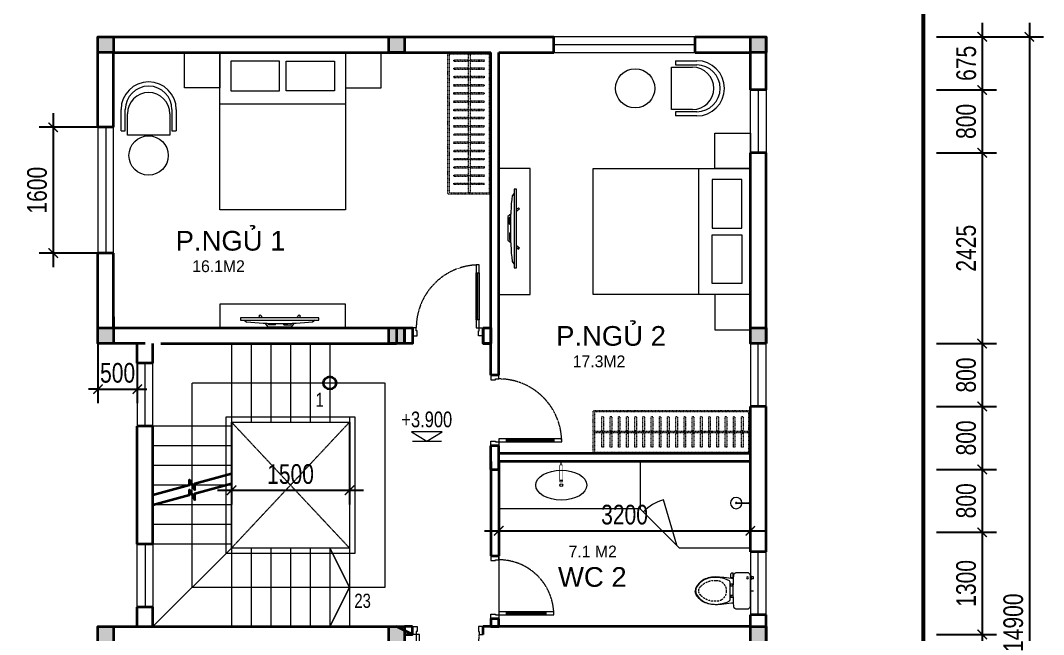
# Model space of a CAD drawing. Header units: millimetres. Extents: x 33748 to 451939, y -263262 to 62681.
# Drawn here: x 213024 to 226039, y 38501 to 46309 of the extents above; entities that cross this region are included whole.
import ezdxf

# ---------------------------------------------------------------- set-up
doc = ezdxf.new("R2010")
doc.units = ezdxf.units.MM
doc.header["$PDMODE"] = 98
for name, pattern in [('CENTER', [50.8, 31.75, -6.35, 6.35, -6.35]), ('DASHED', [0.75, 0.5, -0.25]), ('HIDDEN', [0.375, 0.25, -0.125]), ('HIDDEN2', [0.1875, 0.125, -0.0625]), ('X-5M-G-MB PHONGNGU$0$HIDDEN2', [0.1875, 0.125, -0.0625]), ('xref-thap C (mb tang 32-2)$0$HIDDEN', [0.375, 0.25, -0.125]), ('Xref-VCMT-BT3 - tuong bao$0$HIDDEN', [0.375, 0.25, -0.125])]:
    doc.linetypes.add(name, pattern=pattern)
doc.layers.get('Defpoints').update_dxf_attribs({"color": 202, "lineweight": 13})
for name, color, linetype, lineweight in [('-CONCRETE', 1, 'Continuous', 35), ('-DOOR', 137, 'Continuous', 9), ('-FURNITURE', 46, 'Continuous', 9), ('-HIDE', 3, 'HIDDEN', 13), ('-KH', 143, 'Continuous', 13), ('-LINE1', 7, 'Continuous', 18), ('-RANH GIOI KHU DAT', 12, 'CENTER', 18), ('-TEXT', 7, 'Continuous', 15), ('-WALL', 4, 'Continuous', 35), ('Bighome_khuat', 251, 'DASHED', 5)]:
    doc.layers.add(name, color=color, linetype=linetype, lineweight=lineweight)
for name, color, linetype in [('-HATCH CONCRETE', 54, 'Continuous'), ('12. NET DIM', 9, 'Continuous'), ('TEXT25', 2, 'Continuous')]:
    doc.layers.add(name, color=color, linetype=linetype)
doc.styles.add('1', font='arial.ttf')
doc.styles.add('AVANH', font='', dxfattribs={"width": 0.8})
doc.styles.get("Standard").update_dxf_attribs({"font": 'arial.ttf'})
doc.styles.add('T1', font='', dxfattribs={"height": 200})
doc.styles.get('AVANH').set_extended_font_data('.VnAvantH')
doc.styles.get('T1').set_extended_font_data('VNgeometric Light')
doc.dimstyles.new('C_100A3', dxfattribs={"dimscale": 100, "dimtxt": 2.5, "dimasz": 1.2, "dimexe": 1.8, "dimexo": 0, "dimgap": 0.75, "dimtad": 1, "dimdec": 0, "dimzin": 0, "dimdsep": 46, "dimtxsty": 'AVANH', "dimblk": 'ARCHTICK', "dimcen": 0, "dimdle": 1.8, "dimclrd": 256, "dimclre": 256, "dimclrt": 7, "dimadec": 0, "dimazin": 0, "dimtfac": 0.0001, "dimtdec": 0, "dimtix": 1, "dimtmove": 2, "dimatfit": 3, "dimldrblk": 'ARCHTICK', "dimfxl": 1.8, "dimtolj": 1, "dimtzin": 0, "dimarcsym": 0})

# ---------------------------------------------------------------- blocks, each defined once
blk = doc.blocks.new('*U53')
at = {"color": 251}
blk.add_line((-70, 100), (-70, 700), dxfattribs=at)
for points in [[(-50, 0), (-50, 800), (-90, 800), (-90, 0)], [(-50, 100), (-90, 100), (-90, 700), (-50, 700)], [(-900, -100), (-840, -100), (-840, -40), (-850, -40), (-850, 0), (-900, 0)], [(0, -100), (-60, -100), (-60, -40), (-50, -40), (-50, 0), (0, 0)]]:
    blk.add_lwpolyline(points, close=True)
at = {"layer": 'Bighome_khuat', "linetype": 'Xref-VCMT-BT3 - tuong bao$0$HIDDEN'}
blk.add_arc((-50, 0), 800, 90, 180, dxfattribs=at)
blk = doc.blocks.new('*U52')
at = {"color": 251}
blk.add_line((-70, 100), (-70, 600), dxfattribs=at)
for points in [[(-50, 0), (-50, 700), (-90, 700), (-90, 0)], [(-50, 100), (-90, 100), (-90, 600), (-50, 600)], [(-800, -100), (-740, -100), (-740, -40), (-750, -40), (-750, 0), (-800, 0)], [(0, -100), (-60, -100), (-60, -40), (-50, -40), (-50, 0), (0, 0)]]:
    blk.add_lwpolyline(points, close=True)
at = {"layer": 'Bighome_khuat', "linetype": 'Xref-VCMT-BT3 - tuong bao$0$HIDDEN'}
blk.add_arc((-50, 0), 700, 90, 180, dxfattribs=at)
blk = doc.blocks.new('Sink_Cicle')
blk.add_lwpolyline([(17, -50), (-17, -50), (-18, -252), (17, -252)], close=True)
blk.add_circle((0, -300), 17.5)
at = {"layer": 'Defpoints'}
blk.add_line((0, -100), (0, 0), dxfattribs=at)
blk.add_wipeout([(17, -50), (-17, -50), (-18, -252), (17, -252)])
at = {"layer": '-FURNITURE', "linetype": 'Continuous'}
blk.add_ellipse((0, -300), major_axis=(-325, 0), ratio=0.584615, dxfattribs=at)
blk.add_line((-18, -237), (17, -237))
blk = doc.blocks.new('A$C18091ED7')
for p, q in [((0, -42), (0, 0)), ((146, -27), (179, -27)), ((146, -27), (146, -30)), ((146, -30), (166, -30)), ((153, -37), (146, -30)), ((152, 0), (152, -27)), ((152, 0), (179, 0)), ((153, -37), (166, -37)), ((153, -40), (153, -37)), ((153, -40), (178, -40)), ((153, -40), (178, -40)), ((153, -40), (153, -42)), ((185, -30), (166, -30)), ((178, -37), (166, -37)), ((185, -30), (178, -37)), ((178, -37), (178, -40)), ((178, -40), (178, -42)), ((179, 0), (179, -27)), ((179, -27), (185, -27)), ((185, -27), (185, -30)), ((168, -260), (228, -260)), ((-83, -267), (-83, -300)), ((-83, -278), (-83, -288)), ((-61, -290), (-83, -290)), ((-63, -265), (-81, -265)), ((-61, -267), (-61, -300)), ((61, -267), (61, -300)), ((61, -290), (83, -290)), ((63, -265), (81, -265)), ((83, -267), (83, -300)), ((83, -278), (83, -288)), ((165, -262), (165, -290)), ((168, -292), (207, -292)), ((231, -274), (231, -262))]:
    blk.add_line(p, q)
for points in [[(230, -219, -0.137407), (225, -235), (222, -241, -0.236081), (198, -255, -0.051961), (-198, -255, -0.236081), (-222, -241), (-225, -235, -0.137407), (-230, -219), (-230, -72, -0.198912), (-226, -63), (-209, -46, -0.198912), (-200, -42), (0, -42), (200, -42, -0.198912), (209, -46), (226, -63, -0.198912), (230, -72)], [(144, -619, -0.212405), (26, -734, -0.027685), (-1, -739, -0.022279), (-26, -734, -0.212405), (-144, -619, -0.142796), (-167, -428, -0.093005), (-128, -309, -0.256439), (-111, -300), (0, -300), (111, -300, -0.256439), (128, -309, -0.093005), (167, -428, -0.142796)]]:
    blk.add_lwpolyline(points, format="xyb", close=True)
at = {"linetype": 'xref-thap C (mb tang 32-2)$0$HIDDEN', "ltscale": 100}
blk.add_lwpolyline([(61, -669, -0.199031), (0, -699, -0.199031), (-61, -669, -0.218924), (-132, -478, -0.153791), (-112, -404, -0.236701), (0, -348, -0.236701), (112, -404, -0.153791), (132, -478, -0.218924)], format="xyb", close=True, dxfattribs=at)
blk.add_circle((166, -78), 13.9)
for centre, radius, start, end in [((168, -262), 2.47, 90, 180), ((-81, -267), 1.98, 90, 180), ((-63, -267), 1.98, 0, 90), ((63, -267), 1.98, 90, 180), ((81, -267), 1.98, 0, 90), ((168, -290), 2.47, 180, 270), ((207, -277), 15.5, 270, 306.4659), ((168, -225), 80.1, 306.4659, 320.3123), ((228, -274), 2.47, 320.3123, 0)]:
    blk.add_arc(centre, radius, start, end)
for points in [[(-156, -259), (-157, -267), (-164, -328), (-169, -385), (-184, -528), (-136, -679), (-50, -735), (-20, -741), (0, -744)], [(156, -259), (157, -267), (164, -328), (169, -385), (184, -528), (136, -679), (50, -735), (20, -741), (0, -744)]]:
    blk.add_open_spline(points, degree=3, knots=[130.613938, 130.613938, 130.613938, 130.613938, 152.852109, 311.129351, 417.703951, 561.383393, 697.692632, 710.812262, 710.812262, 710.812262, 710.812262])
blk = doc.blocks.new('shower')
for points in [[(180919, -32316), (180912, -32316), (180912, -32147), (180919, -32147)], [(180929, -32327), (180902, -32327), (180902, -32316), (180929, -32316)]]:
    blk.add_lwpolyline(points, close=True)
for radius, start, end in [(72, 272.7907, 267.2093), (8.35, 294.8355, 245.1645)]:
    blk.add_arc((180916, -32147), radius, start, end)
blk = doc.blocks.new('A$C32e20c34')
blk.add_line((657, 2050), (657, 450))
for points in [[(0, 2050), (450, 2050), (450, 2500), (0, 2500)], [(109, 1910), (485.5, 1910), (485.5, 1292.5), (109, 1292.5)], [(109, 590), (485.5, 590), (485.5, 1207.5), (109, 1207.5)], [(0, 450), (450, 450), (450, 0), (0, 0)]]:
    blk.add_lwpolyline(points, close=True)
blk.add_lwpolyline([(0, 2050), (2000, 2050), (2000, 450), (0, 450), (0, 2050)])
blk = doc.blocks.new('*U200')
at = {"linetype": 'X-5M-G-MB PHONGNGU$0$HIDDEN2'}
for points in [[(0, 600), (0, 0), (1964, 0), (1964, 600)], [(1944, 580), (1944, 20), (20, 20), (20, 580)], [(1944, 287), (1944, 313), (20, 313), (20, 287)], [(114, 319), (109, 319), (109, 280), (114, 280)], [(228, 319), (223, 319), (223, 280), (228, 280)], [(342, 319), (337, 319), (337, 280), (342, 280)], [(456, 319), (451, 319), (451, 280), (456, 280)], [(570, 319), (565, 319), (565, 280), (570, 280)], [(684, 319), (679, 319), (679, 280), (684, 280)], [(798, 319), (793, 319), (793, 280), (798, 280)], [(912, 319), (907, 319), (907, 280), (912, 280)], [(1026, 319), (1021, 319), (1021, 280), (1026, 280)], [(1140, 319), (1135, 319), (1135, 280), (1140, 280)], [(1254, 319), (1249, 319), (1249, 280), (1254, 280)], [(1368, 319), (1363, 319), (1363, 280), (1368, 280)], [(1482, 319), (1477, 319), (1477, 280), (1482, 280)], [(1596, 319), (1591, 319), (1591, 280), (1596, 280)], [(1710, 319), (1705, 319), (1705, 280), (1710, 280)], [(1824, 319), (1819, 319), (1819, 280), (1824, 280)]]:
    blk.add_lwpolyline(points, close=True, dxfattribs=at)
for points in [[(122, 313), (122, 515), (100, 515), (100, 313)], [(236, 313), (236, 515), (214, 515), (214, 313)], [(350, 313), (350, 515), (328, 515), (328, 313)], [(464, 313), (464, 515), (442, 515), (442, 313)], [(578, 313), (578, 515), (556, 515), (556, 313)], [(692, 313), (692, 515), (670, 515), (670, 313)], [(806, 313), (806, 515), (784, 515), (784, 313)], [(920, 313), (920, 515), (898, 515), (898, 313)], [(1034, 313), (1034, 515), (1012, 515), (1012, 313)], [(1148, 313), (1148, 515), (1126, 515), (1126, 313)], [(1262, 313), (1262, 515), (1240, 515), (1240, 313)], [(1376, 313), (1376, 515), (1354, 515), (1354, 313)], [(1490, 313), (1490, 515), (1468, 515), (1468, 313)], [(1604, 313), (1604, 515), (1582, 515), (1582, 313)], [(1718, 313), (1718, 515), (1696, 515), (1696, 313)], [(1832, 313), (1832, 515), (1810, 515), (1810, 313)], [(100, 287), (100, 92), (122, 92), (122, 287)], [(214, 287), (214, 92), (236, 92), (236, 287)], [(328, 287), (328, 92), (350, 92), (350, 287)], [(442, 287), (442, 92), (464, 92), (464, 287)], [(556, 287), (556, 92), (578, 92), (578, 287)], [(670, 287), (670, 92), (692, 92), (692, 287)], [(784, 287), (784, 92), (806, 92), (806, 287)], [(898, 287), (898, 92), (920, 92), (920, 287)], [(1012, 287), (1012, 92), (1034, 92), (1034, 287)], [(1126, 287), (1126, 92), (1148, 92), (1148, 287)], [(1240, 287), (1240, 92), (1262, 92), (1262, 287)], [(1354, 287), (1354, 92), (1376, 92), (1376, 287)], [(1468, 287), (1468, 92), (1490, 92), (1490, 287)], [(1582, 287), (1582, 92), (1604, 92), (1604, 287)], [(1696, 287), (1696, 92), (1718, 92), (1718, 287)], [(1810, 287), (1810, 92), (1832, 92), (1832, 287)]]:
    blk.add_lwpolyline(points, dxfattribs=at)
blk = doc.blocks.new('XR.MB.LM123$0$tvi 1')
blk.add_lwpolyline([(29, 0), (29, -1000), (0, -1000), (0, 0)], close=True)
for points in [[(29, -50), (52, -81)], [(-24, -236), (-39, -252)], [(0, -285), (-39, -252)], [(0, -256), (-24, -236)], [(70, -315), (111, -350), (111, -650), (70, -685)], [(89, -446), (89, -360), (71, -345)], [(89, -446), (73, -446)], [(89, -554), (89, -640), (71, -655)], [(89, -554), (73, -554)], [(0, -715), (-39, -748)], [(-24, -764), (-39, -748)], [(0, -744), (-24, -764)], [(29, -950), (52, -919)]]:
    blk.add_lwpolyline(points)
blk.add_arc((-4025, -500), 4099, 354.1311, 5.8689)
blk = doc.blocks.new('*U59')
at = {"linetype": 'X-5M-G-MB PHONGNGU$0$HIDDEN2'}
for points in [[(0, 600), (0, 0), (2182, 0), (2182, 600)], [(2162, 580), (2162, 20), (20, 20), (20, 580)], [(2162, 287), (2162, 313), (20, 313), (20, 287)], [(114, 319), (109, 319), (109, 280), (114, 280)], [(228, 319), (223, 319), (223, 280), (228, 280)], [(342, 319), (337, 319), (337, 280), (342, 280)], [(456, 319), (451, 319), (451, 280), (456, 280)], [(570, 319), (565, 319), (565, 280), (570, 280)], [(684, 319), (679, 319), (679, 280), (684, 280)], [(798, 319), (793, 319), (793, 280), (798, 280)], [(912, 319), (907, 319), (907, 280), (912, 280)], [(1026, 319), (1021, 319), (1021, 280), (1026, 280)], [(1140, 319), (1135, 319), (1135, 280), (1140, 280)], [(1254, 319), (1249, 319), (1249, 280), (1254, 280)], [(1368, 319), (1363, 319), (1363, 280), (1368, 280)], [(1482, 319), (1477, 319), (1477, 280), (1482, 280)], [(1596, 319), (1591, 319), (1591, 280), (1596, 280)], [(1710, 319), (1705, 319), (1705, 280), (1710, 280)], [(1824, 319), (1819, 319), (1819, 280), (1824, 280)], [(1938, 319), (1933, 319), (1933, 280), (1938, 280)], [(2052, 319), (2047, 319), (2047, 280), (2052, 280)]]:
    blk.add_lwpolyline(points, close=True, dxfattribs=at)
for points in [[(122, 313), (122, 515), (100, 515), (100, 313)], [(236, 313), (236, 515), (214, 515), (214, 313)], [(350, 313), (350, 515), (328, 515), (328, 313)], [(464, 313), (464, 515), (442, 515), (442, 313)], [(578, 313), (578, 515), (556, 515), (556, 313)], [(692, 313), (692, 515), (670, 515), (670, 313)], [(806, 313), (806, 515), (784, 515), (784, 313)], [(920, 313), (920, 515), (898, 515), (898, 313)], [(1034, 313), (1034, 515), (1012, 515), (1012, 313)], [(1148, 313), (1148, 515), (1126, 515), (1126, 313)], [(1262, 313), (1262, 515), (1240, 515), (1240, 313)], [(1376, 313), (1376, 515), (1354, 515), (1354, 313)], [(1490, 313), (1490, 515), (1468, 515), (1468, 313)], [(1604, 313), (1604, 515), (1582, 515), (1582, 313)], [(1718, 313), (1718, 515), (1696, 515), (1696, 313)], [(1832, 313), (1832, 515), (1810, 515), (1810, 313)], [(1946, 313), (1946, 515), (1924, 515), (1924, 313)], [(2060, 313), (2060, 515), (2038, 515), (2038, 313)], [(100, 287), (100, 92), (122, 92), (122, 287)], [(214, 287), (214, 92), (236, 92), (236, 287)], [(328, 287), (328, 92), (350, 92), (350, 287)], [(442, 287), (442, 92), (464, 92), (464, 287)], [(556, 287), (556, 92), (578, 92), (578, 287)], [(670, 287), (670, 92), (692, 92), (692, 287)], [(784, 287), (784, 92), (806, 92), (806, 287)], [(898, 287), (898, 92), (920, 92), (920, 287)], [(1012, 287), (1012, 92), (1034, 92), (1034, 287)], [(1126, 287), (1126, 92), (1148, 92), (1148, 287)], [(1240, 287), (1240, 92), (1262, 92), (1262, 287)], [(1354, 287), (1354, 92), (1376, 92), (1376, 287)], [(1468, 287), (1468, 92), (1490, 92), (1490, 287)], [(1582, 287), (1582, 92), (1604, 92), (1604, 287)], [(1696, 287), (1696, 92), (1718, 92), (1718, 287)], [(1810, 287), (1810, 92), (1832, 92), (1832, 287)], [(1924, 287), (1924, 92), (1946, 92), (1946, 287)], [(2038, 287), (2038, 92), (2060, 92), (2060, 287)]]:
    blk.add_lwpolyline(points, dxfattribs=at)
blk = doc.blocks.new('DANH COT')
at = {"layer": '-KH'}
blk.add_line((0, 0), (368, 0), dxfattribs=at)
blk.add_lwpolyline([(379, 118), (-11, 118), (184, 0)], close=True, dxfattribs=at)
blk.add_solid([(184, 0), (184, 118), (379, 118), (184, 0)], dxfattribs=at)
at = {"layer": '-TEXT', "style": '1', "width": 0.75}
blk.add_attdef('CAODO', (-142, 178), '', height=180, dxfattribs=at)
blk = doc.blocks.new('A$C5C575821')
at = {"layer": '-CONCRETE'}
h = blk.add_hatch(color=256, dxfattribs=at)
h.dxf.hatch_style = 1
h.paths.add_polyline_path([(0, 200), (0, 0), (200, 0), (200, 200)])
blk.add_lwpolyline([(0, 0), (200, 0), (200, 200), (0, 200)], close=True, dxfattribs=at)
blk = doc.blocks.new('LUOI M1')
at = {"layer": '-WALL'}
for p in [(-200, 13100), (4400, 13100), (8100, 13100), (-200, 9400), (4400, 9400), (8100, 9400), (-200, 5600), (4400, 5600), (8100, 5600), (-200, -200), (4400, -200), (8100, -200)]:
    blk.add_blockref('A$C5C575821', p, dxfattribs=at)
blk = doc.blocks.new('A$C06be1633')
at = {"layer": '-FURNITURE'}
for p, q in [((0, 54), (0, 324)), ((54, 54), (54, 324)), ((81, 0), (81, 270)), ((621, 270), (621, 0)), ((648, 324), (648, 54)), ((701, 324), (701, 54)), ((0, 54), (54, 54)), ((621, 0), (81, 0)), ((648, 54), (701, 54))]:
    blk.add_line(p, q, dxfattribs=at)
for centre, radius in [((351, 324), 351), ((351, 324), 297), ((351, 270), 270)]:
    blk.add_arc(centre, radius, 0, 180, dxfattribs=at)
blk = doc.blocks.new('_ARCHTICK')
at = {"const_width": 0.15}
blk.add_lwpolyline([(-0.5, -0.5), (0.5, 0.5)], dxfattribs=at)
blk = doc.blocks.new('*D456')
at = {"layer": '12. NET DIM', "lineweight": -2, "transparency": 16777216}
for p, q in [((225259, 46281), (225259, 45246)), ((224679, 46101), (225439, 46101)), ((224679, 45426), (225439, 45426))]:
    blk.add_line(p, q, dxfattribs=at)
at = {"layer": 'Defpoints', "color": 0, "transparency": 16777216}
for p in [(224679, 46101), (224679, 45426), (225259, 45426)]:
    blk.add_point(p, dxfattribs=at)
at = {"layer": '12. NET DIM', "lineweight": -2, "transparency": 16777216, "xscale": 120, "yscale": 120, "zscale": 120}
for p, rotation in [((225259, 46101), 90), ((225259, 45426), 270)]:
    blk.add_blockref('_ARCHTICK', p, dxfattribs=dict(at, rotation=rotation))
at = {"layer": '12. NET DIM', "color": 7, "transparency": 16777216, "insert": (225057, 45764), "char_height": 250, "attachment_point": 5, "rotation": 90, "style": 'AVANH'}
blk.add_mtext('\\A1;675', dxfattribs=at)
blk = doc.blocks.new('*D457')
at = {"layer": '12. NET DIM', "lineweight": -2, "transparency": 16777216}
for p, q in [((225259, 45606), (225259, 44446)), ((224679, 45426), (225439, 45426)), ((224679, 44626), (225439, 44626))]:
    blk.add_line(p, q, dxfattribs=at)
at = {"layer": 'Defpoints', "color": 0, "transparency": 16777216}
for p in [(224679, 45426), (224679, 44626), (225259, 44626)]:
    blk.add_point(p, dxfattribs=at)
at = {"layer": '12. NET DIM', "lineweight": -2, "transparency": 16777216, "xscale": 120, "yscale": 120, "zscale": 120}
for p, rotation in [((225259, 45426), 90), ((225259, 44626), 270)]:
    blk.add_blockref('_ARCHTICK', p, dxfattribs=dict(at, rotation=rotation))
at = {"layer": '12. NET DIM', "color": 7, "transparency": 16777216, "insert": (225055, 45026), "char_height": 250, "attachment_point": 5, "rotation": 90, "style": 'AVANH'}
blk.add_mtext('\\A1;800', dxfattribs=at)
blk = doc.blocks.new('*D458')
at = {"layer": '12. NET DIM', "lineweight": -2, "transparency": 16777216}
for p, q in [((225259, 44806), (225259, 42021)), ((224679, 44626), (225439, 44626)), ((224679, 42201), (225439, 42201))]:
    blk.add_line(p, q, dxfattribs=at)
at = {"layer": 'Defpoints', "color": 0, "transparency": 16777216}
for p in [(224679, 44626), (224679, 42201), (225259, 42201)]:
    blk.add_point(p, dxfattribs=at)
at = {"layer": '12. NET DIM', "lineweight": -2, "transparency": 16777216, "xscale": 120, "yscale": 120, "zscale": 120}
for p, rotation in [((225259, 44626), 90), ((225259, 42201), 270)]:
    blk.add_blockref('_ARCHTICK', p, dxfattribs=dict(at, rotation=rotation))
at = {"layer": '12. NET DIM', "color": 7, "transparency": 16777216, "insert": (225055, 43413), "char_height": 250, "attachment_point": 5, "rotation": 90, "style": 'AVANH'}
blk.add_mtext('\\A1;2425', dxfattribs=at)
blk = doc.blocks.new('*D459')
at = {"layer": '12. NET DIM', "lineweight": -2, "transparency": 16777216}
for p, q in [((225259, 42381), (225259, 41221)), ((224679, 42201), (225439, 42201)), ((224679, 41401), (225439, 41401))]:
    blk.add_line(p, q, dxfattribs=at)
at = {"layer": 'Defpoints', "color": 0, "transparency": 16777216}
for p in [(224679, 42201), (224679, 41401), (225259, 41401)]:
    blk.add_point(p, dxfattribs=at)
at = {"layer": '12. NET DIM', "lineweight": -2, "transparency": 16777216, "xscale": 120, "yscale": 120, "zscale": 120}
for p, rotation in [((225259, 42201), 90), ((225259, 41401), 270)]:
    blk.add_blockref('_ARCHTICK', p, dxfattribs=dict(at, rotation=rotation))
at = {"layer": '12. NET DIM', "color": 7, "transparency": 16777216, "insert": (225055, 41801), "char_height": 250, "attachment_point": 5, "rotation": 90, "style": 'AVANH'}
blk.add_mtext('\\A1;800', dxfattribs=at)
blk = doc.blocks.new('*D460')
at = {"layer": '12. NET DIM', "lineweight": -2, "transparency": 16777216}
for p, q in [((225259, 41581), (225259, 40421)), ((224679, 41401), (225439, 41401)), ((224679, 40601), (225439, 40601))]:
    blk.add_line(p, q, dxfattribs=at)
at = {"layer": 'Defpoints', "color": 0, "transparency": 16777216}
for p in [(224679, 41401), (224679, 40601), (225259, 40601)]:
    blk.add_point(p, dxfattribs=at)
at = {"layer": '12. NET DIM', "lineweight": -2, "transparency": 16777216, "xscale": 120, "yscale": 120, "zscale": 120}
for p, rotation in [((225259, 41401), 90), ((225259, 40601), 270)]:
    blk.add_blockref('_ARCHTICK', p, dxfattribs=dict(at, rotation=rotation))
at = {"layer": '12. NET DIM', "color": 7, "transparency": 16777216, "insert": (225055, 41001), "char_height": 250, "attachment_point": 5, "rotation": 90, "style": 'AVANH'}
blk.add_mtext('\\A1;800', dxfattribs=at)
blk = doc.blocks.new('*D461')
at = {"layer": '12. NET DIM', "lineweight": -2, "transparency": 16777216}
for p, q in [((225259, 40781), (225259, 39621)), ((224679, 40601), (225439, 40601)), ((224679, 39801), (225439, 39801))]:
    blk.add_line(p, q, dxfattribs=at)
at = {"layer": 'Defpoints', "color": 0, "transparency": 16777216}
for p in [(224679, 40601), (224679, 39801), (225259, 39801)]:
    blk.add_point(p, dxfattribs=at)
at = {"layer": '12. NET DIM', "lineweight": -2, "transparency": 16777216, "xscale": 120, "yscale": 120, "zscale": 120}
for p, rotation in [((225259, 40601), 90), ((225259, 39801), 270)]:
    blk.add_blockref('_ARCHTICK', p, dxfattribs=dict(at, rotation=rotation))
at = {"layer": '12. NET DIM', "color": 7, "transparency": 16777216, "insert": (225055, 40201), "char_height": 250, "attachment_point": 5, "rotation": 90, "style": 'AVANH'}
blk.add_mtext('\\A1;800', dxfattribs=at)
blk = doc.blocks.new('*D462')
at = {"layer": '12. NET DIM', "lineweight": -2, "transparency": 16777216}
for p, q in [((225259, 39981), (225259, 38321)), ((224679, 39801), (225439, 39801)), ((224679, 38501), (225439, 38501))]:
    blk.add_line(p, q, dxfattribs=at)
at = {"layer": 'Defpoints', "color": 0, "transparency": 16777216}
for p in [(224679, 39801), (224679, 38501), (225259, 38501)]:
    blk.add_point(p, dxfattribs=at)
at = {"layer": '12. NET DIM', "lineweight": -2, "transparency": 16777216, "xscale": 120, "yscale": 120, "zscale": 120}
for p, rotation in [((225259, 39801), 90), ((225259, 38501), 270)]:
    blk.add_blockref('_ARCHTICK', p, dxfattribs=dict(at, rotation=rotation))
at = {"layer": '12. NET DIM', "color": 7, "transparency": 16777216, "insert": (225055, 39151), "char_height": 250, "attachment_point": 5, "rotation": 90, "style": 'AVANH'}
blk.add_mtext('\\A1;1300', dxfattribs=at)
blk = doc.blocks.new('*D463')
at = {"layer": '12. NET DIM', "lineweight": -2, "transparency": 16777216}
for p, q in [((225259, 38681), (225259, 34521)), ((224679, 38501), (225439, 38501)), ((224679, 34701), (225439, 34701))]:
    blk.add_line(p, q, dxfattribs=at)
at = {"layer": 'Defpoints', "color": 0, "transparency": 16777216}
for p in [(224679, 38501), (224679, 34701), (225259, 34701)]:
    blk.add_point(p, dxfattribs=at)
at = {"layer": '12. NET DIM', "lineweight": -2, "transparency": 16777216, "xscale": 120, "yscale": 120, "zscale": 120}
for p, rotation in [((225259, 38501), 90), ((225259, 34701), 270)]:
    blk.add_blockref('_ARCHTICK', p, dxfattribs=dict(at, rotation=rotation))
at = {"layer": '12. NET DIM', "color": 7, "transparency": 16777216, "insert": (225055, 36601), "char_height": 250, "attachment_point": 5, "rotation": 90, "style": 'AVANH'}
blk.add_mtext('\\A1;3800', dxfattribs=at)
blk = doc.blocks.new('*D467')
at = {"layer": '12. NET DIM', "lineweight": -2, "transparency": 16777216}
for p, q in [((225859, 46281), (225859, 31021)), ((224679, 46101), (226039, 46101)), ((224679, 31201), (226039, 31201))]:
    blk.add_line(p, q, dxfattribs=at)
at = {"layer": 'Defpoints', "color": 0, "transparency": 16777216}
for p in [(224679, 46101), (224679, 31201), (225859, 31201)]:
    blk.add_point(p, dxfattribs=at)
at = {"layer": '12. NET DIM', "lineweight": -2, "transparency": 16777216, "xscale": 120, "yscale": 120, "zscale": 120}
for p, rotation in [((225859, 46101), 90), ((225859, 31201), 270)]:
    blk.add_blockref('_ARCHTICK', p, dxfattribs=dict(at, rotation=rotation))
at = {"layer": '12. NET DIM', "color": 7, "transparency": 16777216, "insert": (225655, 38651), "char_height": 250, "attachment_point": 5, "rotation": 90, "style": 'AVANH'}
blk.add_mtext('\\A1;14900', dxfattribs=at)
blk = doc.blocks.new('*D792')
at = {"layer": '-HATCH CONCRETE', "lineweight": -2, "transparency": 16777216}
for p, q in [((219109, 39930), (219109, 39640)), ((222309, 39930), (222309, 39640)), ((218929, 39820), (222489, 39820))]:
    blk.add_line(p, q, dxfattribs=at)
at = {"layer": 'Defpoints', "color": 0, "transparency": 16777216}
for p in [(219109, 39930), (222309, 39930), (222309, 39820)]:
    blk.add_point(p, dxfattribs=at)
at = {"layer": '-HATCH CONCRETE', "lineweight": -2, "transparency": 16777216, "xscale": 120, "yscale": 120, "zscale": 120, "rotation": 180}
blk.add_blockref('_ARCHTICK', (219109, 39820), dxfattribs=at)
at = {"layer": '-HATCH CONCRETE', "lineweight": -2, "transparency": 16777216, "xscale": 120, "yscale": 120, "zscale": 120}
blk.add_blockref('_ARCHTICK', (222309, 39820), dxfattribs=at)
at = {"layer": '-HATCH CONCRETE', "color": 7, "transparency": 16777216, "insert": (220709, 40024), "char_height": 250, "attachment_point": 5, "style": 'AVANH'}
blk.add_mtext('\\A1;3200', dxfattribs=at)
blk = doc.blocks.new('ARCHTICK')
at = {"color": 0, "linetype": 'ByBlock', "const_width": 0.15}
blk.add_lwpolyline([(-0.5, -0.5), (0.5, 0.5)], dxfattribs=at)
blk = doc.blocks.new('*D806')
at = {"layer": '-HATCH CONCRETE', "lineweight": -2, "transparency": 16777216}
for p, q in [((213440, 45131), (213440, 43171)), ((214010, 44951), (213260, 44951)), ((214010, 43351), (213260, 43351))]:
    blk.add_line(p, q, dxfattribs=at)
at = {"layer": 'Defpoints', "color": 0, "transparency": 16777216}
for p in [(214010, 44951), (213440, 43351), (214010, 43351)]:
    blk.add_point(p, dxfattribs=at)
at = {"layer": '-HATCH CONCRETE', "lineweight": -2, "transparency": 16777216, "xscale": 120, "yscale": 120, "zscale": 120}
for p, rotation in [((213440, 44951), 90), ((213440, 43351), 270)]:
    blk.add_blockref('_ARCHTICK', p, dxfattribs=dict(at, rotation=rotation))
at = {"layer": '-HATCH CONCRETE', "color": 7, "transparency": 16777216, "insert": (213236, 44151), "char_height": 250, "attachment_point": 5, "rotation": 90, "style": 'AVANH'}
blk.add_mtext('\\A1;1600', dxfattribs=at)
blk = doc.blocks.new('*D813')
at = {"layer": '-HATCH CONCRETE', "lineweight": -2, "transparency": 16777216}
for p, q in [((214010, 42201), (214010, 41442)), ((214510, 42201), (214510, 41442)), ((214010, 41622), (213890, 41622)), ((214010, 41622), (214510, 41622)), ((214510, 41622), (214630, 41622))]:
    blk.add_line(p, q, dxfattribs=at)
at = {"layer": 'Defpoints', "color": 0, "transparency": 16777216}
for p in [(214010, 42201), (214510, 42201), (214510, 41622)]:
    blk.add_point(p, dxfattribs=at)
at = {"layer": '-HATCH CONCRETE', "lineweight": -2, "transparency": 16777216, "xscale": 120, "yscale": 120, "zscale": 120}
blk.add_blockref('_ARCHTICK', (214010, 41622), dxfattribs=at)
at = {"layer": '-HATCH CONCRETE', "lineweight": -2, "transparency": 16777216, "xscale": 120, "yscale": 120, "zscale": 120, "rotation": 180}
blk.add_blockref('_ARCHTICK', (214510, 41622), dxfattribs=at)
at = {"layer": '-HATCH CONCRETE', "color": 7, "transparency": 16777216, "insert": (214260, 41827), "char_height": 250, "attachment_point": 5, "style": 'AVANH'}
blk.add_mtext('\\A1;500', dxfattribs=at)
blk = doc.blocks.new('*D1583')
at = {"layer": '-HATCH CONCRETE', "lineweight": -2, "transparency": 16777216}
for p, q in [((215710, 41201), (215710, 40156)), ((217210, 41201), (217210, 40156)), ((215530, 40336), (217390, 40336))]:
    blk.add_line(p, q, dxfattribs=at)
at = {"layer": 'Defpoints', "color": 0, "transparency": 16777216}
for p in [(215710, 41201), (217210, 41201), (217210, 40336)]:
    blk.add_point(p, dxfattribs=at)
at = {"layer": '-HATCH CONCRETE', "lineweight": -2, "transparency": 16777216, "xscale": 120, "yscale": 120, "zscale": 120, "rotation": 180}
blk.add_blockref('_ARCHTICK', (215710, 40336), dxfattribs=at)
at = {"layer": '-HATCH CONCRETE', "lineweight": -2, "transparency": 16777216, "xscale": 120, "yscale": 120, "zscale": 120}
blk.add_blockref('_ARCHTICK', (217210, 40336), dxfattribs=at)
at = {"layer": '-HATCH CONCRETE', "color": 7, "transparency": 16777216, "insert": (216460, 40540), "char_height": 250, "attachment_point": 5, "style": 'AVANH'}
blk.add_mtext('\\A1;1500', dxfattribs=at)

msp = doc.modelspace()

# ---------------------------------------------------------------- linework, layer by layer
at = {"layer": '-DOOR'}
for points in [[(221609.4, 45901.1), (221609.4, 46101.1), (219809.4, 46101.1), (219809.4, 45901.1)], [(222309.4, 45425.9), (222509.4, 45425.9), (222509.4, 44625.9), (222309.4, 44625.9)], [(214209.7, 44950.9), (214009.7, 44950.9), (214009.7, 43350.9), (214209.7, 43350.9)], [(222509.4, 42200.8), (222309.4, 42200.8), (222309.4, 41400.8), (222509.4, 41400.8)], [(214709.7, 41950.8), (214509.7, 41950.8), (214509.7, 41150.8), (214709.7, 41150.8)], [(214709.7, 38850.8), (214509.7, 38850.8), (214509.7, 39650.8), (214709.7, 39650.8)], [(222509.4, 39550.8), (222309.4, 39550.8), (222309.4, 38750.8), (222509.4, 38750.8)]]:
    msp.add_lwpolyline(points, close=True, dxfattribs=at)
for points in [[(221609.4, 46001.1), (219809.4, 46001.1)], [(222409.4, 45425.9), (222409.4, 44625.9)], [(214109.7, 44950.9), (214109.7, 43350.9)], [(222409.4, 41400.8), (222409.4, 42200.8)], [(214609.7, 41150.8), (214609.7, 41950.8)], [(214609.7, 39650.8), (214609.7, 38850.8)], [(219109.4, 39500.8), (219109.4, 38700.8)], [(222409.4, 38750.8), (222409.4, 39550.8)]]:
    msp.add_lwpolyline(points, dxfattribs=at)
at = {"layer": '-FURNITURE'}
for p, q in [((220909.4, 40700.8), (220909.4, 40100.8)), ((220909.4, 40100.8), (221409.4, 39600.8)), ((222309.4, 39600.8), (221409.4, 39600.8))]:
    msp.add_line(p, q, dxfattribs=at)
for points in [[(219509.4, 44425.9), (219109.4, 44425.9), (219109.3, 42825.9), (219509.3, 42825.9)], [(215560.8, 42700.8), (215560.8, 42400.8), (217160.8, 42400.8), (217160.8, 42700.8)], [(219109.4, 40700.8), (220909.4, 40700.8), (220909.4, 40100.8), (219109.4, 40100.8)]]:
    msp.add_lwpolyline(points, close=True, dxfattribs=at)
msp.add_lwpolyline([(221372.6, 39637.5), (221202.9, 40213.1)], dxfattribs=at)
for centre in [(220843.6, 45446.3), (214654.5, 44591.9)]:
    msp.add_circle(centre, 250, dxfattribs=at)
msp.add_arc((221372.6, 39637.5), 600, 106.42733, 135, dxfattribs=at)
at = {"layer": '-HIDE', "ltscale": 10}
for points in [[(217209.7, 39600.8), (215709.7, 41200.8)], [(215709.7, 39600.8), (217209.7, 41200.8)]]:
    msp.add_lwpolyline(points, dxfattribs=at)
at = {"layer": '-KH', "linetype": 'HIDDEN2', "ltscale": 5}
msp.add_lwpolyline([(217661.6, 41700.8), (217661.6, 39100.8), (215209.7, 39100.8), (215209.7, 41700.8)], close=True, dxfattribs=at)
at = {"layer": '-LINE1'}
for p, q in [((215709.7, 42200.8), (215709.7, 38600.8)), ((215959.7, 42200.8), (215959.7, 41200.8)), ((216209.7, 42200.8), (216209.7, 41200.8)), ((216459.7, 42200.8), (216459.7, 41200.8)), ((216709.7, 42200.8), (216709.7, 41200.8)), ((216959.7, 42200.8), (216959.7, 41200.8)), ((217209.7, 41270.8), (217209.7, 38600.8)), ((215959.7, 39600.8), (215959.7, 38600.8)), ((216209.7, 39600.8), (216209.7, 38600.8)), ((216459.7, 39600.8), (216459.7, 38600.8)), ((216709.7, 39600.8), (216709.7, 38600.8)), ((216959.7, 39600.8), (216959.7, 38600.8))]:
    msp.add_line(p, q, dxfattribs=at)
for points in [[(217279.7, 39530.8), (215639.7, 39530.8), (215639.7, 41270.8), (217279.7, 41270.8)], [(217209.7, 39600.8), (215709.7, 39600.8), (215709.7, 41200.8), (217209.7, 41200.8)]]:
    msp.add_lwpolyline(points, close=True, dxfattribs=at)
for points in [[(215709.7, 41150.8), (214709.7, 41150.8)], [(215709.7, 40900.8), (214709.7, 40900.8)], [(215709.7, 40650.8), (214709.7, 40650.8)], [(215709.7, 40400.8), (214709.7, 40400.8)], [(215709.7, 40150.8), (214709.7, 40150.8)], [(215709.7, 39900.8), (214709.7, 39900.8)], [(215709.7, 39650.8), (214709.7, 39650.8)], [(215709.7, 39600.8), (214709.7, 38600.8)]]:
    msp.add_lwpolyline(points, dxfattribs=at)
at = {"layer": '-LINE1', "const_width": 20}
msp.add_lwpolyline([(216959.7, 38600.8), (217209.7, 39100.8), (216959.7, 39600.8)], dxfattribs=at)
at = {"layer": '-RANH GIOI KHU DAT', "linetype": 'HIDDEN', "ltscale": 10, "const_width": 50}
msp.add_lwpolyline([(212009.7, 28100.8), (224509.7, 28100.8), (224509.7, 48100.8), (212009.7, 48100.8)], close=True, dxfattribs=at)
at = {"layer": '-WALL'}
for p, q in [((214009.7, 44950.9), (214009.7, 46101.1)), ((214009.7, 46101.1), (219809.4, 46101.1)), ((221609.4, 46101.1), (222509.4, 46101.1)), ((222509.4, 45425.9), (222509.4, 46101.1)), ((214209.7, 45901.1), (219009.4, 45901.1)), ((214209.7, 44950.9), (214209.7, 45901.1)), ((219009.4, 41800.8), (219009.4, 45901.1)), ((219109.4, 45901.1), (219809.4, 45901.1)), ((219109.4, 41800.8), (219109.4, 45901.1)), ((221609.4, 45901.1), (222309.4, 45901.1)), ((222309.4, 45425.9), (222309.4, 45901.1)), ((222509.4, 45425.9), (222309.4, 45425.9)), ((222509.4, 44625.9), (222309.4, 44625.9)), ((222309.4, 42200.8), (222309.4, 44625.9)), ((222509.4, 42200.8), (222509.4, 44625.9)), ((214009.7, 42200.8), (214009.7, 43350.9)), ((214209.7, 42400.8), (214209.7, 43350.9)), ((214209.7, 42540.8), (214209.7, 42400.8)), ((214209.7, 42400.8), (217809.4, 42400.8)), ((217809.4, 42400.8), (217809.4, 42200.8)), ((218909.4, 42400.8), (218909.4, 42200.8)), ((218909.4, 42400.8), (219009.4, 42400.8)), ((214609.7, 42200.8), (214009.7, 42200.8)), ((214509.7, 41950.8), (214509.7, 42200.8)), ((214709.7, 41950.8), (214709.7, 42200.8)), ((214809.7, 42200.8), (217809.4, 42200.8)), ((218909.4, 42200.8), (219009.4, 42200.8)), ((222509.4, 42200.8), (222309.4, 42200.8)), ((219109.4, 41800.8), (219009.4, 41800.8)), ((222509.4, 41400.8), (222309.4, 41400.8)), ((222309.4, 39550.8), (222309.4, 41400.8)), ((222509.4, 39550.8), (222509.4, 41400.8)), ((214509.7, 39650.8), (214509.7, 41150.8)), ((214709.7, 39650.8), (214709.7, 41150.8)), ((219009.4, 40600.8), (219009.4, 40900.8)), ((219109.4, 40900.8), (219009.4, 40900.8)), ((219109.4, 40600.8), (219109.4, 40900.8)), ((222309.4, 40800.8), (219109.4, 40800.8)), ((219009.4, 40700.8), (219009.4, 39500.8)), ((222309.4, 40700.8), (219109.4, 40700.8)), ((219109.4, 40700.8), (219109.4, 39500.8)), ((219009.4, 40600.8), (219109.4, 40600.8)), ((219009.4, 39500.8), (219109.4, 39500.8)), ((222509.4, 39550.8), (222309.4, 39550.8)), ((214509.7, 38600.8), (214509.7, 38850.8)), ((214709.7, 38600.8), (214709.7, 38850.8)), ((222309.4, 38600.8), (222309.4, 38750.8)), ((222509.4, 38750.8), (222309.4, 38750.8)), ((222509.4, 38100.8), (222509.4, 38750.8)), ((214009.7, 38600.8), (217809.7, 38600.8)), ((214009.7, 37300.8), (214009.7, 38600.8)), ((218009.7, 38500.8), (217809.7, 38600.8)), ((222309.4, 38600.8), (218909.7, 38600.8)), ((218909.7, 38500.8), (218909.7, 38600.8)), ((222509.4, 34700.8), (222509.4, 38600.8))]:
    msp.add_line(p, q, dxfattribs=at)
for points in [[(219809.4, 45901.1), (219809.4, 46101.1)], [(221609.4, 45901.1), (221609.4, 46101.1)], [(214209.7, 44950.9), (214009.7, 44950.9)], [(214209.7, 43350.9), (214009.7, 43350.9)], [(214709.7, 41950.8), (214509.7, 41950.8)], [(214709.7, 41150.8), (214509.7, 41150.8)], [(214709.7, 40279.2), (215173.2, 40403.8), (215173.2, 40469.7), (215241.5, 40342.4), (215241.5, 40422.1), (215709.7, 40548)], [(214709.7, 40150.8), (215173.2, 40275.4), (215173.2, 40341.3), (215241.5, 40214.1), (215241.5, 40293.7), (215709.7, 40419.6)], [(214709.7, 39650.8), (214509.7, 39650.8)], [(214709.7, 38850.8), (214509.7, 38850.8)]]:
    msp.add_lwpolyline(points, dxfattribs=at)
for points in [[(217909.7, 42400.8), (218009.7, 42400.8), (218009.7, 42200.8), (217909.7, 42200.8)], [(218909.4, 42400.8), (219009.4, 42400.8), (219009.4, 42200.8), (218909.4, 42200.8)], [(219109.4, 38700.8), (219009.4, 38700.8), (219009.4, 38600.8), (219109.4, 38600.8)], [(218009.4, 38600.8), (217909.7, 38600.8), (217909.7, 38500.8), (218009.4, 38500.8)]]:
    msp.add_lwpolyline(points, close=True, dxfattribs=at)
msp.add_circle((216959.7, 41700.8), 80.5, dxfattribs=at)

# ---------------------------------------------------------------- block references
at = {"layer": '-DOOR'}
msp.add_blockref('*U53', (218909.4, 42400.8), dxfattribs=at)
for name, p, rotation in [('*U53', (219109.4, 40900.8), 270), ('*U52', (219109.4, 38700.8), 270), ('*U53', (218009.7, 38500.8), 180)]:
    msp.add_blockref(name, p, dxfattribs=dict(at, rotation=rotation))
at = {"layer": '-FURNITURE'}
for name, p, rotation in [('A$C32e20c34', (215110.8, 45901.1), 270), ('A$C06be1633', (221304.3, 45797.1), 270), ('A$C32e20c34', (222309.4, 44875.9), 180), ('shower', (189982.7, -140743.2), 90.00000000000001)]:
    msp.add_blockref(name, p, dxfattribs=dict(at, rotation=rotation))
at = {"layer": '-FURNITURE', "extrusion": (0, 0, -1), "xscale": 0.916666666665974, "yscale": 0.916666666665974, "zscale": -0.916666666665974, "rotation": 270}
msp.add_blockref('*U200', (-219009.4, 45901.1), dxfattribs=at)
at = {"layer": '-FURNITURE'}
msp.add_blockref('A$C06be1633', (214303.8, 44852.6), dxfattribs=at)
at = {"layer": '-FURNITURE', "extrusion": (0, 0, -1)}
for p, rotation in [((-219334.9, 44164.8), 359.9963102775916), ((-215821.9, 42526.3), 269.9963102775916)]:
    msp.add_blockref('XR.MB.LM123$0$tvi 1', p, dxfattribs=dict(at, rotation=rotation))
at = {"layer": '-FURNITURE', "extrusion": (0, 0, -1), "xscale": 0.916666666665974, "yscale": 0.916666666665974, "zscale": -0.916666666665974}
msp.add_blockref('*U59', (-222309.4, 40800.8), dxfattribs=at)
at = {"layer": '-FURNITURE', "xscale": -1, "rotation": 270}
msp.add_blockref('A$C18091ED7', (222351.5, 39056.2), dxfattribs=at)
at = {"layer": '-WALL'}
ref = msp.add_blockref('DANH COT', (218011.7, 40958.3), dxfattribs=at)
ref.add_attrib('CAODO', '+3.900', (217869.7, 41136.2), dxfattribs={"layer": '-TEXT', "height": 200, "style": '1', "width": 0.75})

# ---------------------------------------------------------------- texts
at = {"layer": '-TEXT', "color": 2}
for s, p in [('P.NGỦ 1', (214998.4, 43383)), ('P.NGỦ 2', (219838.4, 42173)), ('WC 2', (219862.7, 39107.8))]:
    msp.add_text(s, height=250, dxfattribs=at).set_placement(p)
at = {"layer": '-TEXT', "style": '1', "width": 0.75}
for s, height, p in [('1', 180, (216778.3, 41396.3)), ('23', 179.96, (217272.1, 38840))]:
    msp.add_text(s, height=height, dxfattribs=at).set_placement(p)
at = {"layer": 'TEXT25', "style": 'T1'}
for s, rotation, p in [('16.1M2', 360, (215209.6, 43109.4)), ('17.3M2', 360, (220049.6, 41899.3)), ('7.1 M2', 0, (219997.5, 39481.5))]:
    msp.add_text(s, height=150, rotation=rotation, dxfattribs=at).set_placement(p)

# ---------------------------------------------------------------- dimensions: what is measured, and where the dimension line sits
at = {"layer": '-HATCH CONCRETE'}
dim = msp.add_linear_dim(base=(213440, 43350.9), p1=(214009.7, 44950.9), p2=(214009.7, 43350.9), angle=90, dimstyle='C_100A3', override={"dimldrblk": 'ARCHTICK'}, dxfattribs=at)
dim.commit()
dim.dimension.update_dxf_attribs({"geometry": '*D806', "text_midpoint": (213235.7, 44150.9)})
for base, p1, p2, picture, middle in [((214509.7, 41622.5), (214009.7, 42200.8), (214509.7, 42200.8), '*D813', (214259.7, 41826.7)), ((217209.7, 40335.9), (215709.7, 41200.8), (217209.7, 41200.8), '*D1583', (216459.7, 40540.2))]:
    dim = msp.add_linear_dim(base=base, p1=p1, p2=p2, dimstyle='C_100A3', override={"dimldrblk": 'ARCHTICK'}, dxfattribs=at)
    dim.commit()
    dim.dimension.update_dxf_attribs({"geometry": picture, "text_midpoint": middle})
at = {"layer": '12. NET DIM'}
for base, p1, p2, picture, middle in [((225259.3, 45425.9), (224679.5, 46101.1), (224679.5, 45425.9), '*D456', (225057.1, 45763.5)), ((225859.3, 31200.8), (224679.5, 46101.1), (224679.5, 31200.8), '*D467', (225655, 38650.9)), ((225259.3, 44625.9), (224679.5, 45425.9), (224679.5, 44625.9), '*D457', (225055, 45025.9)), ((225259.3, 42200.8), (224679.5, 44625.9), (224679.5, 42200.8), '*D458', (225055, 43413.4)), ((225259.3, 41400.8), (224679.5, 42200.8), (224679.5, 41400.8), '*D459', (225055, 41800.8)), ((225259.3, 40600.8), (224679.5, 41400.8), (224679.5, 40600.8), '*D460', (225055, 41000.8)), ((225259.3, 39800.8), (224679.5, 40600.8), (224679.5, 39800.8), '*D461', (225055, 40200.8)), ((225259.3, 38500.8), (224679.5, 39800.8), (224679.5, 38500.8), '*D462', (225055, 39150.8)), ((225259.3, 34700.8), (224679.5, 38500.8), (224679.5, 34700.8), '*D463', (225055, 36600.8))]:
    dim = msp.add_linear_dim(base=base, p1=p1, p2=p2, angle=90, dimstyle='C_100A3', dxfattribs=at)
    dim.commit()
    dim.dimension.update_dxf_attribs({"geometry": picture, "text_midpoint": middle})

# ---------------------------------------------------------------- next in the draw order: block references
at = {"layer": '-LINE1', "ltscale": 300}
msp.add_blockref('Sink_Cicle', (219904.5, 40700.8), dxfattribs=at)

# ---------------------------------------------------------------- next in the draw order: block references
at = {"layer": '-CONCRETE', "xscale": -1}
msp.add_blockref('LUOI M1', (222309.4, 32800.8), dxfattribs=at)

# ---------------------------------------------------------------- next in the draw order: dimensions: what is measured, and where the dimension line sits
at = {"layer": '-HATCH CONCRETE'}
dim = msp.add_linear_dim(base=(222309.4, 39820), p1=(219109.4, 39930), p2=(222309.4, 39930), dimstyle='C_100A3', override={"dimldrblk": 'ARCHTICK'}, dxfattribs=at)
dim.commit()
dim.dimension.update_dxf_attribs({"geometry": '*D792', "text_midpoint": (220709.4, 40024.3)})

doc.saveas('drawing.dxf')
